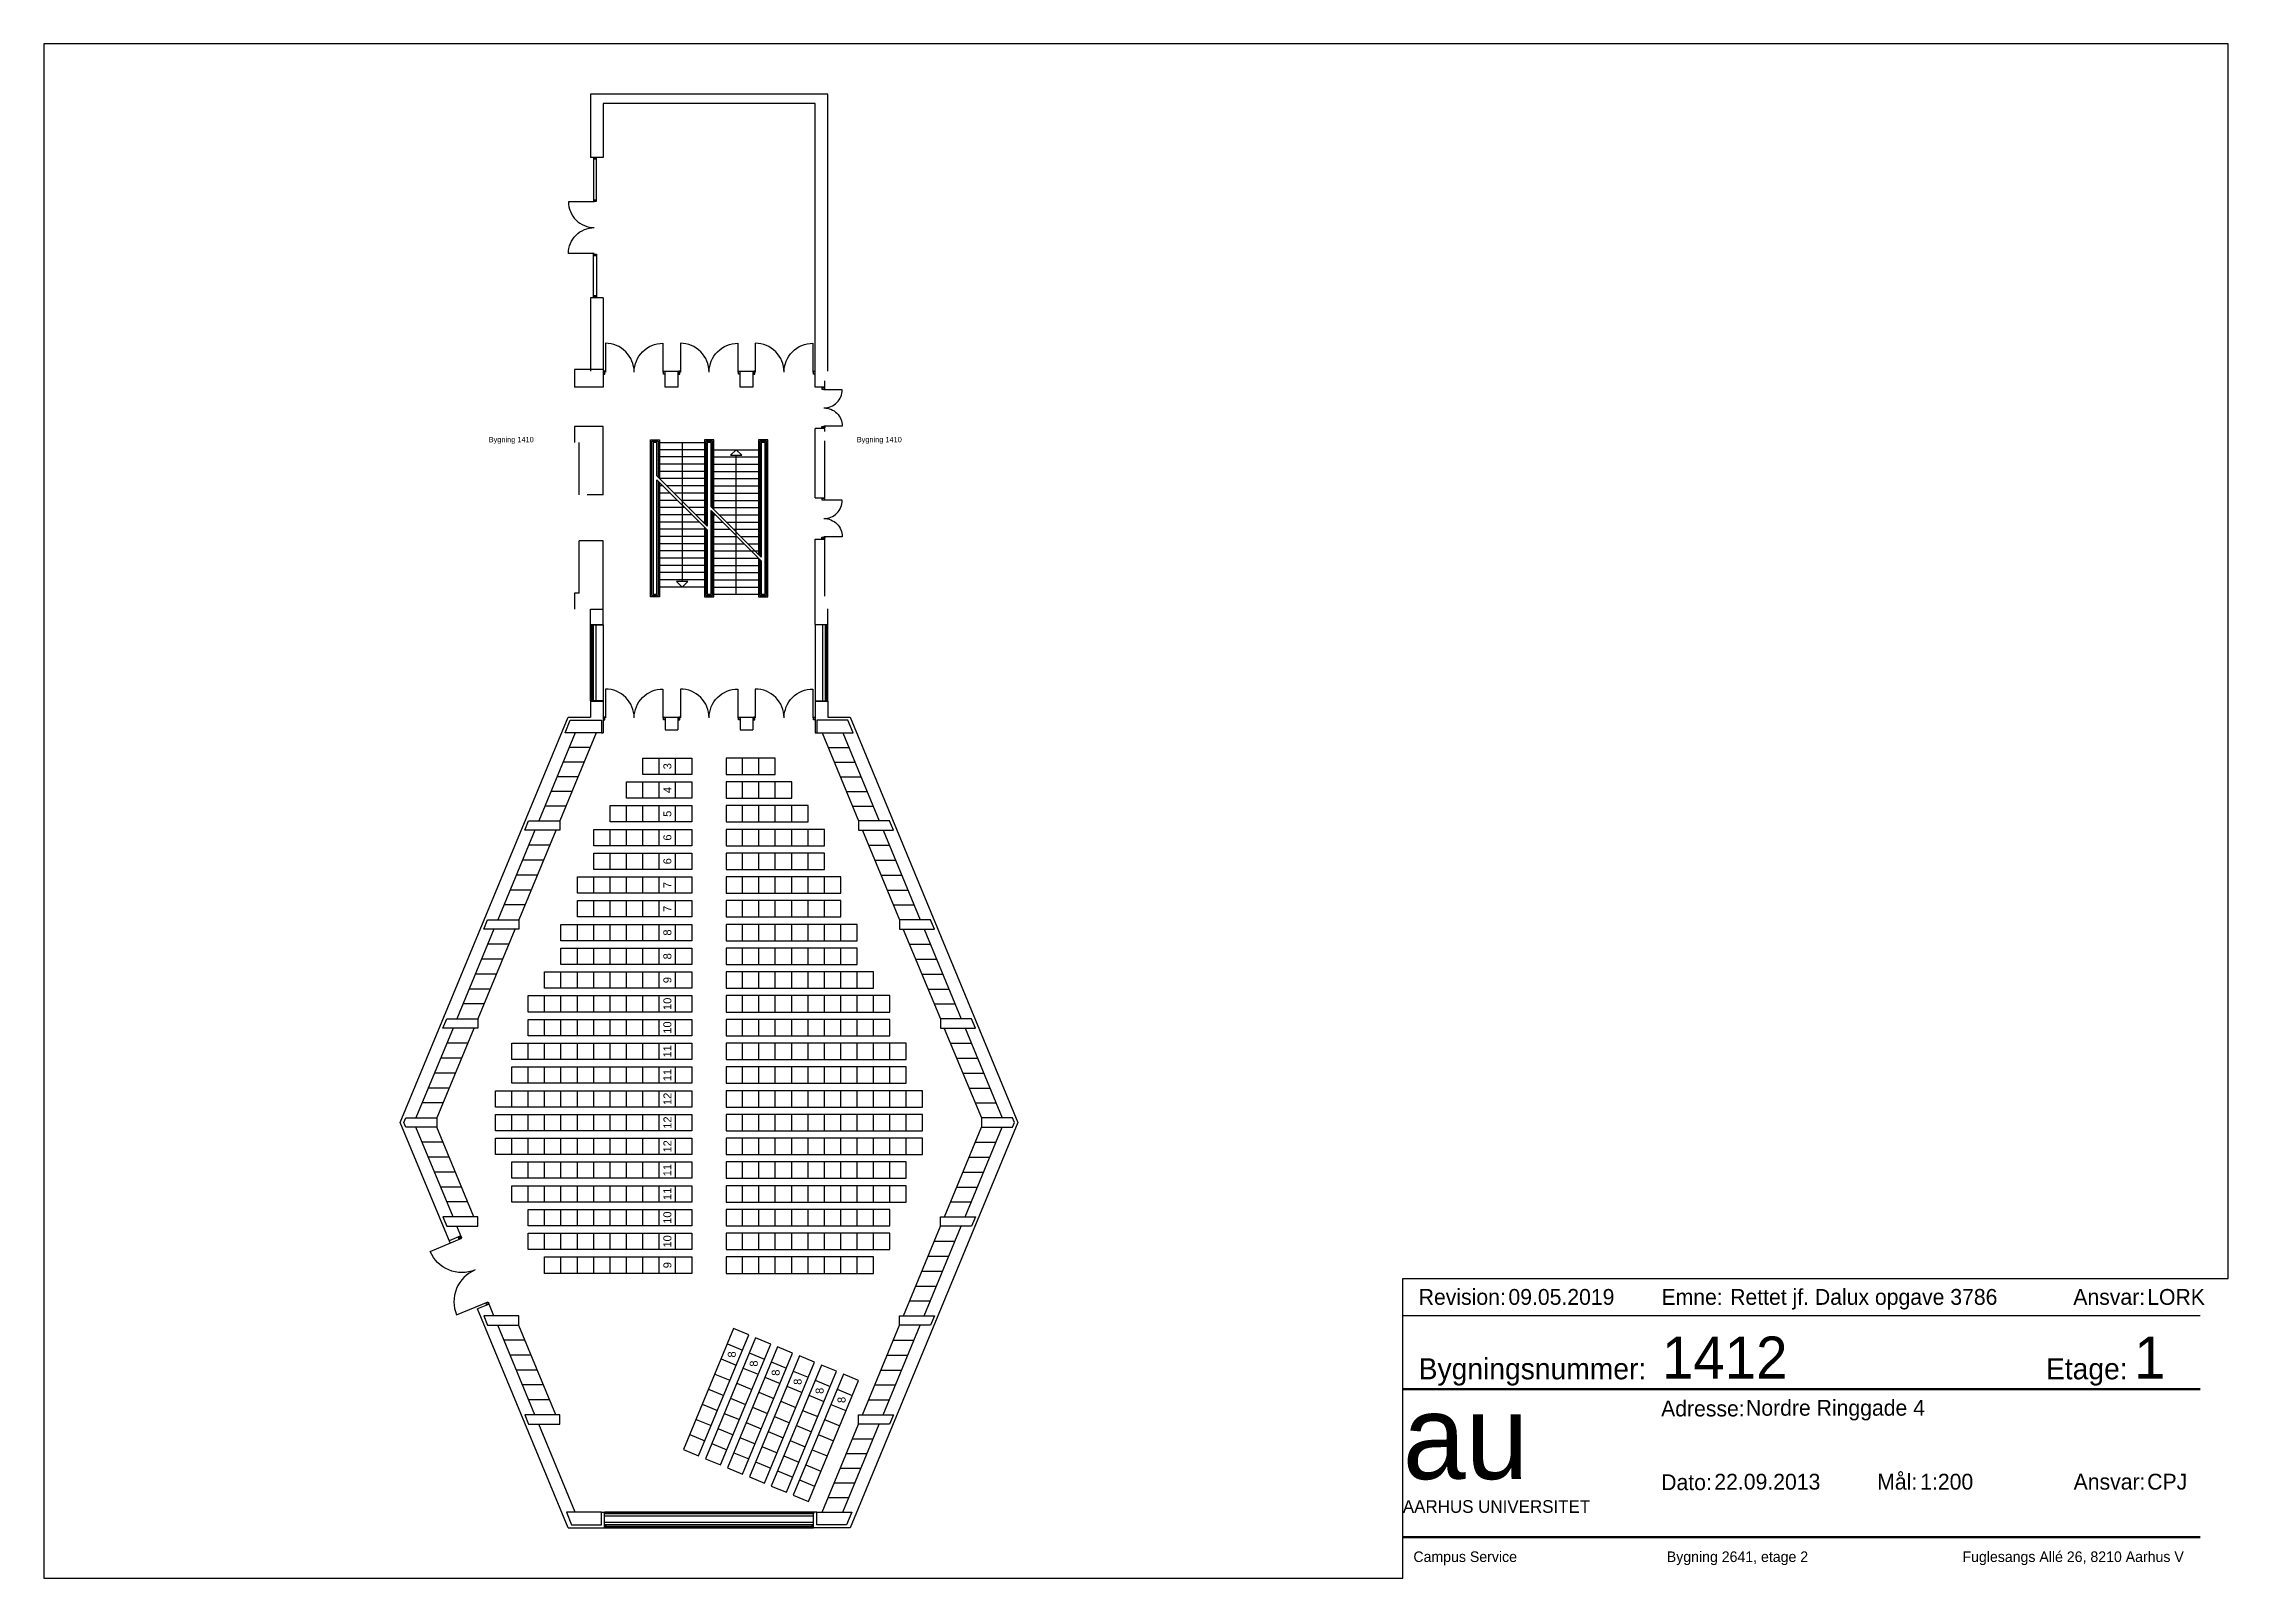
# Paper-space layout 'A3_pdf_liggende' of a CAD drawing. Header units: millimetres. Extents: x 0 to 414, y 0 to 291.
# The model-space entities are those that its viewports show. They can reach past a viewport. Long polylines and large blocks are cut down to what shows.
import ezdxf
from ezdxf.enums import TextEntityAlignment as Align

# ---------------------------------------------------------------- set-up
doc = ezdxf.new("R2010")
doc.units = ezdxf.units.MM
doc.header["$LTSCALE"] = 100
doc.linetypes.add('HIDDEN', pattern=[5, 4, -1])
for name, color, linetype in [('02', 8, 'Continuous'), ('A09-T', 7, 'Continuous'), ('A10--T', 1, 'Continuous'), ('A12----', 1, 'Continuous'), ('A21----', 7, 'Continuous'), ('A22--U-', 3, 'Continuous'), ('A24----', 1, 'Continuous'), ('A312---', 2, 'Continuous'), ('A314---', 1, 'Continuous'), ('A314-S-', 8, 'Continuous'), ('A321---', 1, 'Continuous')]:
    doc.layers.add(name, color=color, linetype=linetype)
doc.layers.add('tegningsopsætning', color=7, linetype='Continuous', lineweight=50)
doc.styles.add('ARIAL', font='arial.ttf')
doc.styles.add('ARIEL', font='arial.ttf')
doc.styles.add('ISO', font='ISO')
doc.styles.add('tegningshoved str 3', font='', dxfattribs={"height": 3})
doc.styles.add('tegningshoved str 8', font='', dxfattribs={"height": 8})
doc.styles.get('tegningshoved str 3').set_extended_font_data('AU Passata')
doc.styles.get('tegningshoved str 8').set_extended_font_data('AU Passata')

# ---------------------------------------------------------------- blocks, each defined once
blk = doc.blocks.new('Tegningshoved')
at = {"layer": 'tegningsopsætning'}
for points in [[(0, 28), (151, 28)], [(0, 0), (151, 0)]]:
    blk.add_lwpolyline(points, dxfattribs=at)
at = {"layer": 'tegningsopsætning', "attachment_point": 1}
for s, width, insert, char_height in [('{\\fAU Passata|b0|i0|c0|p34;Bygningsnummer:}', 14.039, (3, 33.89), 4), ('{\\fAU Passata|b0|i0|c0|p34;Etage:}', 14.039, (121.82, 33.89), 4), ('{\\fAU Passata|b0|i0|c0|p34;Adresse:}', 14.039, (48.92, 25.86), 3), ('{\\fAU Passata|b0|i0|c0|p34;Mål:}', 14.039, (89.85, 12), 3), ('{\\fAU Passata|b0|i0|c0|p34;Dato:}', 14.039, (48.94, 11.9), 3), ('{\\fAU Passata|b0|i0|c0|p34;Ansvar:}', 14.039, (127.06, 12), 3), ('{\\fAU Passata|b0|i0|c0|p34;AARHUS UNIVERSITET}', 76.8942, (0, 7), 2.4)]:
    blk.add_mtext_dynamic_manual_height_columns(s, width=width, gutter_width=1250, heights=[0], dxfattribs=dict(at, insert=insert, char_height=char_height))
at = {"layer": 'tegningsopsætning', "attachment_point": 1, "style": 'ISO'}
for s, width, heights, insert, char_height in [('{\\fAU Peto|b0|i0|c0|p82;au}', 20.8914, [10], (0, 27), 16), ('{\\fAU Passata Light|b0|i0|c0|p34;Campus Service^I^I^I^IBygning 2641, etage 2^I^I^I^IFuglesangs Allé 26, 8210 Aarhus V}', 148.2946, [0], (2, -2.71), 2)]:
    blk.add_mtext_dynamic_manual_height_columns(s, width=width, gutter_width=1250, heights=heights, dxfattribs=dict(at, insert=insert, char_height=char_height))
blk = doc.blocks.new('aml. tegningshoved blok')
blk.add_blockref('Tegningshoved', (-156.36, 7.8))
at = {"layer": 'tegningsopsætning'}
for tag, p, height, style in [('XXXX', (-107.28, 37.8), 8, 'tegningshoved str 8'), ('X', (-17.84, 37.8), 8, 'tegningshoved str 8'), ('XXX', (-91.36, 30.8), 3, 'tegningshoved str 3'), ('XX.XX.2012', (-97.36, 16.8), 3, 'tegningshoved str 3'), ('1:XXX', (-58.36, 16.8), 3, 'tegningshoved str 3'), ('XXX', (-15.36, 16.8), 3, 'tegningshoved str 3')]:
    blk.add_attdef(tag, p, '', height=height, dxfattribs=dict(at, style=style))
blk = doc.blocks.new('Rev. blok')
for points in [[(-151, 11), (0, 11)], [(-151, 4), (0, 4)]]:
    blk.add_lwpolyline(points)
at = {"char_height": 3, "attachment_point": 1, "style": 'tegningshoved str 3'}
for s, insert in [('Revision:', (-148, 9)), ('Emne:', (-102, 9)), ('Ansvar:', (-24, 9))]:
    blk.add_mtext_dynamic_manual_height_columns(s, width=7, gutter_width=15, heights=[0], dxfattribs=dict(at, insert=insert))
at = {"style": 'tegningshoved str 3'}
for tag, p in [('XX.XX.2012', (-131, 6)), ('XXX', (-89, 6)), ('XXX', (-10, 6))]:
    blk.add_attdef(tag, p, '', height=3, dxfattribs=at)
blk = doc.blocks.new('DD156')
for points in [[(20, 110), (70, 110), (70, 0), (20, 0)], [(1540, 0), (1540, 110), (1490, 110), (1490, 0)]]:
    blk.add_lwpolyline(points, close=True)
for points in [[(780, 30, -0.414214), (90, -660), (90, 30)], [(780, 30, 0.414214), (1470, -660), (1470, 30)]]:
    blk.add_lwpolyline(points, format="xyb")
blk = doc.blocks.new('DD236')
for points in [[(20, 110), (70, 110), (70, 0), (20, 0)], [(2340, 0), (2340, 110), (2290, 110), (2290, 0)]]:
    blk.add_lwpolyline(points, close=True)
for points in [[(1180, 30, -0.414214), (90, -1060), (90, 30)], [(1180, 30, 0.414214), (2270, -1060), (2270, 30)]]:
    blk.add_lwpolyline(points, format="xyb")
blk = doc.blocks.new('PIL')
for p, q in [((0, 0), (-212, -212)), ((0, 0), (212, -212)), ((-212, -212), (212, -212))]:
    blk.add_line(p, q)
blk = doc.blocks.new('S6')
for p, q in [((-620, -620), (0, -620)), ((-620, -1240), (0, -1240)), ((-620, -1860), (0, -1860)), ((-620, -2480), (0, -2480)), ((-620, -3100), (0, -3100))]:
    blk.add_line(p, q)
blk.add_lwpolyline([(-620, -3720), (0, -3720), (0, 0), (-620, 0)], close=True)
blk = doc.blocks.new('S7')
for p, q in [((-620, -620), (0, -620)), ((-620, -1240), (0, -1240)), ((-620, -1860), (0, -1860)), ((-620, -2480), (0, -2480)), ((-620, -3100), (0, -3100)), ((-620, -3720), (0, -3720))]:
    blk.add_line(p, q)
blk.add_lwpolyline([(-620, -4340), (0, -4340), (0, 0), (-620, 0)], close=True)
blk = doc.blocks.new('S8')
for p, q in [((-620, -620), (0, -620)), ((-620, -1240), (0, -1240)), ((-620, -1860), (0, -1860)), ((-620, -2480), (0, -2480)), ((-620, -3100), (0, -3100)), ((-620, -3720), (0, -3720)), ((-620, -4340), (0, -4340))]:
    blk.add_line(p, q)
blk.add_lwpolyline([(-620, -4960), (0, -4960), (0, 0), (-620, 0)], close=True)
blk = doc.blocks.new('S9')
for p, q in [((-620, -620), (0, -620)), ((-620, -1240), (0, -1240)), ((-620, -1860), (0, -1860)), ((-620, -2480), (0, -2480)), ((-620, -3100), (0, -3100)), ((-620, -3720), (0, -3720)), ((-620, -4340), (0, -4340)), ((-620, -4960), (0, -4960))]:
    blk.add_line(p, q)
blk.add_lwpolyline([(-620, -5580), (0, -5580), (0, 0), (-620, 0)], close=True)
blk = doc.blocks.new('S10')
for p, q in [((-620, -620), (0, -620)), ((-620, -1240), (0, -1240)), ((-620, -1860), (0, -1860)), ((-620, -2480), (0, -2480)), ((-620, -3100), (0, -3100)), ((-620, -3720), (0, -3720)), ((-620, -4340), (0, -4340)), ((-620, -4960), (0, -4960)), ((-620, -5580), (0, -5580))]:
    blk.add_line(p, q)
blk.add_lwpolyline([(-620, -6200), (0, -6200), (0, 0), (-620, 0)], close=True)
blk = doc.blocks.new('S11')
for p, q in [((-620, -620), (0, -620)), ((-620, -1240), (0, -1240)), ((-620, -1860), (0, -1860)), ((-620, -2480), (0, -2480)), ((-620, -3100), (0, -3100)), ((-620, -3720), (0, -3720)), ((-620, -4340), (0, -4340)), ((-620, -4960), (0, -4960)), ((-620, -5580), (0, -5580)), ((-620, -6200), (0, -6200))]:
    blk.add_line(p, q)
blk.add_lwpolyline([(-620, -6820), (0, -6820), (0, 0), (-620, 0)], close=True)
blk = doc.blocks.new('S12')
for p, q in [((-620, -620), (0, -620)), ((-620, -620), (0, -620)), ((-620, -1240), (0, -1240)), ((-620, -1240), (0, -1240)), ((-620, -1860), (0, -1860)), ((-620, -1860), (0, -1860)), ((-620, -2480), (0, -2480)), ((-620, -2480), (0, -2480)), ((-620, -3100), (0, -3100)), ((-620, -3100), (0, -3100)), ((-620, -3720), (0, -3720)), ((-620, -3720), (0, -3720)), ((-620, -4340), (0, -4340)), ((-620, -4340), (0, -4340)), ((-620, -4960), (0, -4960)), ((-620, -4960), (0, -4960)), ((-620, -5580), (0, -5580)), ((-620, -5580), (0, -5580)), ((-620, -6200), (0, -6200)), ((-620, -6200), (0, -6200)), ((-620, -6820), (0, -6820)), ((-620, -6820), (0, -6820))]:
    blk.add_line(p, q)
blk.add_lwpolyline([(-620, -7440), (0, -7440), (0, 0), (-620, 0)], close=True)
blk.add_lwpolyline([(-620, -7440), (0, -7440), (0, 0), (-620, 0)], close=True)
blk = doc.blocks.new('S5')
for p, q in [((-620, -620), (0, -620)), ((-620, -1240), (0, -1240)), ((-620, -1860), (0, -1860)), ((-620, -2480), (0, -2480))]:
    blk.add_line(p, q)
blk.add_lwpolyline([(-620, -3100), (0, -3100), (0, 0), (-620, 0)], close=True)
blk = doc.blocks.new('s4')
for p, q in [((-620, -620), (0, -620)), ((-620, -1240), (0, -1240)), ((-620, -1860), (0, -1860))]:
    blk.add_line(p, q)
blk.add_lwpolyline([(-620, -2480), (0, -2480), (0, 0), (-620, 0)], close=True)
blk = doc.blocks.new('s3')
for p, q in [((-620, 1240), (0, 1240)), ((-620, 620), (0, 620))]:
    blk.add_line(p, q)
blk.add_lwpolyline([(-620, 1860), (0, 1860), (0, 0), (-620, 0)], close=True)

msp = doc.modelspace()

# ---------------------------------------------------------------- linework, layer by layer
at = {"layer": '02'}
for p, q in [((-139077318, 257882192), (-139078695, 257878867)), ((-139068760, 257882192), (-139067380, 257878867)), ((-139077548, 257881637), (-139078338, 257881637)), ((-139068531, 257881637), (-139067740, 257881637)), ((-139078007, 257880527), (-139078797, 257880527)), ((-139077777, 257881082), (-139078568, 257881082)), ((-139068301, 257881082), (-139067511, 257881082)), ((-139068071, 257880527), (-139067281, 257880527)), ((-139078237, 257879972), (-139079027, 257879972)), ((-139067841, 257879972), (-139067051, 257879972)), ((-139078467, 257879417), (-139079257, 257879417)), ((-139067611, 257879417), (-139066821, 257879417)), ((-139078846, 257878502), (-139080249, 257875112)), ((-139079080, 257877937), (-139079870, 257877937)), ((-139067232, 257878502), (-139065827, 257875117)), ((-139066999, 257877937), (-139066208, 257877937)), ((-139079314, 257877372), (-139080104, 257877372)), ((-139066765, 257877372), (-139065974, 257877372)), ((-139079548, 257876807), (-139080338, 257876807)), ((-139066531, 257876807), (-139065740, 257876807)), ((-139080016, 257875677), (-139080806, 257875677)), ((-139079782, 257876242), (-139080572, 257876242)), ((-139066297, 257876242), (-139065507, 257876242)), ((-139066063, 257875677), (-139065273, 257875677)), ((-139080399, 257874752), (-139081802, 257871362)), ((-139065680, 257874752), (-139064274, 257871367)), ((-139080632, 257874187), (-139081423, 257874187)), ((-139065446, 257874187), (-139064656, 257874187)), ((-139081100, 257873057), (-139081891, 257873057)), ((-139080866, 257873622), (-139081657, 257873622)), ((-139065212, 257873622), (-139064422, 257873622)), ((-139064978, 257873057), (-139064188, 257873057)), ((-139081334, 257872492), (-139082124, 257872492)), ((-139064744, 257872492), (-139063954, 257872492)), ((-139081568, 257871927), (-139082358, 257871927)), ((-139064510, 257871927), (-139063720, 257871927)), ((-139081951, 257871002), (-139083353, 257867617)), ((-139064127, 257871002), (-139062721, 257867617)), ((-139082419, 257869872), (-139083209, 257869872)), ((-139082185, 257870437), (-139082975, 257870437)), ((-139063893, 257870437), (-139063103, 257870437)), ((-139063659, 257869872), (-139062869, 257869872)), ((-139082653, 257869307), (-139083443, 257869307)), ((-139063425, 257869307), (-139062635, 257869307)), ((-139083121, 257868177), (-139083911, 257868177)), ((-139082887, 257868742), (-139083677, 257868742)), ((-139063191, 257868742), (-139062401, 257868742)), ((-139062957, 257868177), (-139062167, 257868177)), ((-139081953, 257863867), (-139083353, 257867257)), ((-139064125, 257863867), (-139062721, 257867257)), ((-139083121, 257866687), (-139083911, 257866687)), ((-139062957, 257866687), (-139062167, 257866687)), ((-139082887, 257866122), (-139083677, 257866122)), ((-139082653, 257865557), (-139083443, 257865557)), ((-139063425, 257865557), (-139062635, 257865557)), ((-139063191, 257866122), (-139062401, 257866122)), ((-139082419, 257864992), (-139083209, 257864992)), ((-139063659, 257864992), (-139062869, 257864992)), ((-139082185, 257864427), (-139082975, 257864427)), ((-139063893, 257864427), (-139063103, 257864427)), ((-139065678, 257860117), (-139064274, 257863507)), ((-139064744, 257862372), (-139063954, 257862372)), ((-139064510, 257862937), (-139063720, 257862937)), ((-139064978, 257861807), (-139064188, 257861807)), ((-139065446, 257860677), (-139064656, 257860677)), ((-139065212, 257861242), (-139064422, 257861242)), ((-139078846, 257856362), (-139080249, 257859752)), ((-139067231, 257856367), (-139065827, 257859757)), ((-139080016, 257859187), (-139080806, 257859187)), ((-139066063, 257859187), (-139065273, 257859187)), ((-139079782, 257858622), (-139080572, 257858622)), ((-139079548, 257858057), (-139080338, 257858057)), ((-139066531, 257858057), (-139065740, 257858057)), ((-139066297, 257858622), (-139065507, 257858622)), ((-139079314, 257857492), (-139080104, 257857492)), ((-139066765, 257857492), (-139065974, 257857492)), ((-139079080, 257856927), (-139079870, 257856927)), ((-139066999, 257856927), (-139066208, 257856927)), ((-139068760, 257852672), (-139067380, 257856007)), ((-139067841, 257854892), (-139067051, 257854892)), ((-139067611, 257855447), (-139066821, 257855447)), ((-139068071, 257854337), (-139067281, 257854337)), ((-139068531, 257853227), (-139067740, 257853227)), ((-139068301, 257853782), (-139067511, 257853782))]:
    msp.add_line(p, q, dxfattribs=at)
at = {"layer": 'A12----'}
for points in [[(-139078297, 257882677), (-139077117, 257882677), (-139077117, 257882197), (-139078496, 257882197)], [(-139068957, 257882677), (-139068957, 257882197), (-139067579, 257882197), (-139067777, 257882677)], [(-139078695, 257878507), (-139080024, 257878507), (-139079875, 257878867), (-139078695, 257878867)], [(-139067380, 257878507), (-139066051, 257878507), (-139066200, 257878867), (-139067380, 257878867)], [(-139080248, 257874757), (-139081576, 257874757), (-139081427, 257875117), (-139080248, 257875117)], [(-139065827, 257874757), (-139064498, 257874757), (-139064647, 257875117), (-139065827, 257875117)], [(-139081800, 257871007), (-139083129, 257871007), (-139082980, 257871367), (-139081800, 257871367)], [(-139064274, 257871007), (-139062945, 257871007), (-139063094, 257871367), (-139064274, 257871367)], [(-139084533, 257867617), (-139083353, 257867617), (-139083353, 257867257), (-139084533, 257867257), (-139084607, 257867437)], [(-139061542, 257867617), (-139062721, 257867617), (-139062721, 257867257), (-139061542, 257867257), (-139061467, 257867437)], [(-139081800, 257863867), (-139083129, 257863867), (-139082980, 257863507), (-139081800, 257863507)], [(-139064274, 257863867), (-139062945, 257863867), (-139063094, 257863507), (-139064274, 257863507)], [(-139080248, 257860117), (-139081576, 257860117), (-139081427, 257859757), (-139080248, 257859757)], [(-139065827, 257860117), (-139064498, 257860117), (-139064647, 257859757), (-139065827, 257859757)], [(-139078695, 257856367), (-139080024, 257856367), (-139079875, 257856007), (-139078695, 257856007)], [(-139067380, 257856367), (-139066051, 257856367), (-139066200, 257856007), (-139067380, 257856007)], [(-139077117, 257852677), (-139078446, 257852677), (-139078247, 257852197), (-139077117, 257852197)], [(-139068957, 257852677), (-139067628, 257852677), (-139067827, 257852197), (-139068957, 257852197)]]:
    msp.add_lwpolyline(points, close=True, dxfattribs=at)
at = {"layer": 'A21----'}
for p, q in [((-139077537, 257906397), (-139077537, 257903997)), ((-139068537, 257906397), (-139077537, 257906397)), ((-139068537, 257895897), (-139068537, 257906397)), ((-139077057, 257906037), (-139077057, 257903997)), ((-139069017, 257906037), (-139077057, 257906037)), ((-139069017, 257895297), (-139069017, 257906037)), ((-139077057, 257903997), (-139077537, 257903997)), ((-139077057, 257898677), (-139077537, 257898677)), ((-139077537, 257898677), (-139077537, 257895897)), ((-139077057, 257898677), (-139077057, 257895297)), ((-139078137, 257895957), (-139078137, 257895297)), ((-139077057, 257895957), (-139078137, 257895957)), ((-139077057, 257895297), (-139078137, 257895297)), ((-139068657, 257895297), (-139069017, 257895297)), ((-139068657, 257895297), (-139068657, 257895537)), ((-139077057, 257893797), (-139078137, 257893797)), ((-139078137, 257893797), (-139078137, 257893197)), ((-139077057, 257891212), (-139077057, 257893797)), ((-139069017, 257891097), (-139069017, 257893727)), ((-139068657, 257893727), (-139069017, 257893727)), ((-139068657, 257893617), (-139068657, 257893727)), ((-139077957, 257891212), (-139077957, 257893196)), ((-139068657, 257891097), (-139068657, 257893257)), ((-139077057, 257891212), (-139077657, 257891212)), ((-139069017, 257891097), (-139068657, 257891097)), ((-139069017, 257889537), (-139068657, 257889537)), ((-139069017, 257886297), (-139069017, 257889537)), ((-139068657, 257887377), (-139068657, 257889537)), ((-139077957, 257887486), (-139077957, 257889471)), ((-139077057, 257889471), (-139077957, 257889471)), ((-139077057, 257886297), (-139077057, 257889471)), ((-139077957, 257887486), (-139078137, 257887486)), ((-139078137, 257887486), (-139078137, 257886886)), ((-139077537, 257886297), (-139077537, 257886886)), ((-139077537, 257886886), (-139077057, 257886886)), ((-139077537, 257886297), (-139077057, 257886297)), ((-139069017, 257886297), (-139068537, 257886297)), ((-139068537, 257886297), (-139068537, 257886897)), ((-139077537, 257883397), (-139077057, 257883397)), ((-139077537, 257883397), (-139077537, 257882797)), ((-139077057, 257883397), (-139077057, 257882197)), ((-139069017, 257883397), (-139068537, 257883397)), ((-139069017, 257883397), (-139069017, 257882197)), ((-139068537, 257883397), (-139068537, 257882797)), ((-139084737, 257867437), (-139078377, 257882797)), ((-139078106, 257882197), (-139079485, 257878867)), ((-139078377, 257882797), (-139077537, 257882797)), ((-139077117, 257882197), (-139077057, 257882197)), ((-139069017, 257882197), (-139068957, 257882197)), ((-139068537, 257882797), (-139067697, 257882797)), ((-139067968, 257882197), (-139066590, 257878867)), ((-139067697, 257882797), (-139061337, 257867437)), ((-139079634, 257878507), (-139081038, 257875117)), ((-139066440, 257878507), (-139065037, 257875117)), ((-139081187, 257874757), (-139082590, 257871367)), ((-139064888, 257874757), (-139063484, 257871367)), ((-139082740, 257871007), (-139084143, 257867617)), ((-139063335, 257871007), (-139061931, 257867617)), ((-139082849, 257862875), (-139084737, 257867437)), ((-139082740, 257863867), (-139084143, 257867257)), ((-139061337, 257867437), (-139067697, 257852077)), ((-139063335, 257863867), (-139061931, 257867257)), ((-139082440, 257863143), (-139082883, 257862959)), ((-139082405, 257863059), (-139082590, 257863507)), ((-139064888, 257860117), (-139063484, 257863507)), ((-139081369, 257860556), (-139081812, 257860372)), ((-139081187, 257860117), (-139081369, 257860556)), ((-139078377, 257852077), (-139081812, 257860372)), ((-139079634, 257856367), (-139081038, 257859757)), ((-139066440, 257856367), (-139065037, 257859757)), ((-139078106, 257852677), (-139079485, 257856007)), ((-139067968, 257852677), (-139066590, 257856007)), ((-139077117, 257852677), (-139076997, 257852677)), ((-139076997, 257852077), (-139076997, 257852677)), ((-139068957, 257852677), (-139069077, 257852677)), ((-139069077, 257852077), (-139069077, 257852677)), ((-139078377, 257852077), (-139076997, 257852077)), ((-139078377, 257852077), (-139076997, 257852077)), ((-139067697, 257852077), (-139069077, 257852077))]:
    msp.add_line(p, q, dxfattribs=at)
at = {"layer": 'A21----', "color": 15}
msp.add_line((-139076997, 257852077), (-139069077, 257852077), dxfattribs=at)
at = {"layer": 'A22--U-'}
for p, q in [((-139074697, 257882797), (-139074217, 257882797)), ((-139074697, 257882797), (-139074697, 257882317)), ((-139074697, 257882317), (-139074217, 257882317)), ((-139074217, 257882797), (-139074217, 257882317)), ((-139071857, 257882797), (-139071857, 257882317)), ((-139071857, 257882797), (-139071377, 257882797)), ((-139071857, 257882317), (-139071377, 257882317)), ((-139071377, 257882797), (-139071377, 257882317))]:
    msp.add_line(p, q, dxfattribs=at)
for points in [[(-139074697, 257895897), (-139074217, 257895897), (-139074217, 257895297), (-139074697, 257895297)], [(-139071857, 257895897), (-139071377, 257895897), (-139071377, 257895297), (-139071857, 257895297)]]:
    msp.add_lwpolyline(points, close=True, dxfattribs=at)
at = {"layer": 'A24----'}
for p, q in [((-139074912, 257893197), (-139073212, 257893197)), ((-139073212, 257892923), (-139074912, 257892923)), ((-139074062, 257893197), (-139074062, 257887933)), ((-139072862, 257892923), (-139071162, 257892923)), ((-139073212, 257892649), (-139074912, 257892649)), ((-139073212, 257892375), (-139074912, 257892375)), ((-139073212, 257892102), (-139074912, 257892102)), ((-139072862, 257892649), (-139071162, 257892649)), ((-139072862, 257892375), (-139071162, 257892375)), ((-139072862, 257892102), (-139071162, 257892102)), ((-139072012, 257887447), (-139072012, 257892711)), ((-139073212, 257891828), (-139074912, 257891828)), ((-139074780, 257891554), (-139074912, 257891554)), ((-139074506, 257891280), (-139074912, 257891280)), ((-139073212, 257891554), (-139074638, 257891554)), ((-139073212, 257891280), (-139074365, 257891280)), ((-139072862, 257891828), (-139071162, 257891828)), ((-139072862, 257891554), (-139071162, 257891554)), ((-139072862, 257891280), (-139071162, 257891280)), ((-139074232, 257891006), (-139074912, 257891006)), ((-139073958, 257890732), (-139074912, 257890732)), ((-139073685, 257890459), (-139074912, 257890459)), ((-139073212, 257891006), (-139074091, 257891006)), ((-139073212, 257890732), (-139073817, 257890732)), ((-139073212, 257890459), (-139073543, 257890459)), ((-139072862, 257891006), (-139071162, 257891006)), ((-139072862, 257890732), (-139071162, 257890732)), ((-139072862, 257890459), (-139072805, 257890459)), ((-139072664, 257890459), (-139071162, 257890459)), ((-139073411, 257890185), (-139074912, 257890185)), ((-139073212, 257889911), (-139074912, 257889911)), ((-139073212, 257889637), (-139074912, 257889637)), ((-139073212, 257890185), (-139073269, 257890185)), ((-139072862, 257890185), (-139072531, 257890185)), ((-139072862, 257889911), (-139072258, 257889911)), ((-139072862, 257889637), (-139071984, 257889637)), ((-139072390, 257890185), (-139071162, 257890185)), ((-139072116, 257889911), (-139071162, 257889911)), ((-139071842, 257889637), (-139071162, 257889637)), ((-139073212, 257889363), (-139074912, 257889363)), ((-139073212, 257889090), (-139074912, 257889090)), ((-139073212, 257888816), (-139074912, 257888816)), ((-139072862, 257889363), (-139071710, 257889363)), ((-139072862, 257889090), (-139071162, 257889090)), ((-139072862, 257888816), (-139071162, 257888816)), ((-139071568, 257889363), (-139071162, 257889363)), ((-139073212, 257888542), (-139074912, 257888542)), ((-139073212, 257888268), (-139074912, 257888268)), ((-139073212, 257887994), (-139074912, 257887994)), ((-139072862, 257888542), (-139071162, 257888542)), ((-139072862, 257888268), (-139071162, 257888268)), ((-139072862, 257887994), (-139071162, 257887994)), ((-139073212, 257887721), (-139074912, 257887721)), ((-139072862, 257887721), (-139071162, 257887721)), ((-139072862, 257887447), (-139071162, 257887447))]:
    msp.add_line(p, q, dxfattribs=at)
at = {"layer": 'A24----', "linetype": 'HIDDEN'}
for p, q in [((-139075012, 257891928), (-139073112, 257890028)), ((-139075012, 257891786), (-139073112, 257889886)), ((-139072962, 257890757), (-139071062, 257888857)), ((-139072962, 257890616), (-139071062, 257888716))]:
    msp.add_line(p, q, dxfattribs=at)
at = {"layer": 'A24----'}
for points in [[(-139074912, 257891686), (-139074912, 257887347), (-139075262, 257887347), (-139075262, 257893297), (-139074912, 257893297), (-139074912, 257891828)], [(-139074962, 257891736), (-139074962, 257887397), (-139075212, 257887397), (-139075212, 257893247), (-139074962, 257893247), (-139074962, 257891878)], [(-139075012, 257891928), (-139075012, 257893197), (-139075162, 257893197), (-139075162, 257887447), (-139075012, 257887447), (-139075012, 257891786)], [(-139072862, 257890657), (-139072862, 257893297), (-139073212, 257893297), (-139073212, 257890128)], [(-139072912, 257890707), (-139072912, 257893247), (-139073162, 257893247), (-139073162, 257890078)], [(-139072962, 257890757), (-139072962, 257893197), (-139073112, 257893197), (-139073112, 257890028)], [(-139071162, 257888816), (-139071162, 257887347), (-139070812, 257887347), (-139070812, 257893297), (-139071162, 257893297), (-139071162, 257888957)], [(-139071112, 257888766), (-139071112, 257887397), (-139070862, 257887397), (-139070862, 257893247), (-139071112, 257893247), (-139071112, 257888907)], [(-139071062, 257888716), (-139071062, 257887447), (-139070912, 257887447), (-139070912, 257893197), (-139071062, 257893197), (-139071062, 257888857)], [(-139073212, 257889986), (-139073212, 257887347), (-139072862, 257887347), (-139072862, 257890516)], [(-139073162, 257889936), (-139073162, 257887397), (-139072912, 257887397), (-139072912, 257890566)], [(-139073112, 257889886), (-139073112, 257887447), (-139072962, 257887447), (-139072962, 257890616)]]:
    msp.add_lwpolyline(points, dxfattribs=at)
at = {"layer": 'A312---'}
for p, q in [((-139077307, 257903927), (-139077417, 257903927)), ((-139077417, 257902387), (-139077307, 257902387)), ((-139077417, 257900287), (-139077307, 257900287)), ((-139077307, 257898747), (-139077417, 257898747))]:
    msp.add_line(p, q, dxfattribs=at)
for points in [[(-139077307, 257902337), (-139077307, 257903977), (-139077417, 257903977), (-139077417, 257902337)], [(-139077417, 257898697), (-139077417, 257900337), (-139077307, 257900337), (-139077307, 257898697)], [(-139082432, 257863123), (-139082412, 257863076), (-139082517, 257863033), (-139082536, 257863080)], [(-139081376, 257860575), (-139081396, 257860622), (-139081501, 257860579), (-139081481, 257860531)]]:
    msp.add_lwpolyline(points, close=True, dxfattribs=at)
for points in [[(-139077387, 257902317), (-139078367, 257902317, 0.414214), (-139077387, 257901337)], [(-139077387, 257900357), (-139078367, 257900357, -0.414214), (-139077387, 257901337)], [(-139081904, 257861849, -0.414214), (-139083603, 257862553), (-139082401, 257863050)], [(-139081904, 257861849, 0.414214), (-139082608, 257860151), (-139081407, 257860648)]]:
    msp.add_lwpolyline(points, format="xyb", dxfattribs=at)
at = {"layer": 'A314---'}
for p, q in [((-139077482, 257886297), (-139077482, 257883397)), ((-139077332, 257886297), (-139077332, 257883397)), ((-139068742, 257886297), (-139068742, 257883397)), ((-139068592, 257886297), (-139068592, 257883397)), ((-139069077, 257852677), (-139076997, 257852677)), ((-139069077, 257852527), (-139076997, 257852527)), ((-139069077, 257852282), (-139076997, 257852282)), ((-139069077, 257852132), (-139076997, 257852132))]:
    msp.add_line(p, q, dxfattribs=at)
at = {"layer": 'A314-S-'}
for p, q in [((-139077487, 257886287), (-139077487, 257883407)), ((-139077427, 257886287), (-139077427, 257883407)), ((-139068647, 257886287), (-139068647, 257883407)), ((-139068587, 257886287), (-139068587, 257883407)), ((-139076937, 257852677), (-139076937, 257852607)), ((-139069137, 257852677), (-139069137, 257852607)), ((-139076937, 257852127), (-139076937, 257852197)), ((-139069137, 257852127), (-139069137, 257852197))]:
    msp.add_line(p, q, dxfattribs=at)
for points in [[(-139077537, 257886287), (-139077057, 257886287), (-139077057, 257883407), (-139077537, 257883407)], [(-139068537, 257886287), (-139069017, 257886287), (-139069017, 257883407), (-139068537, 257883407)], [(-139069087, 257852607), (-139076987, 257852607), (-139076987, 257852677), (-139069087, 257852677)], [(-139069087, 257852197), (-139076987, 257852197), (-139076987, 257852127), (-139069087, 257852127)]]:
    msp.add_lwpolyline(points, close=True, dxfattribs=at)

# ---------------------------------------------------------------- block references
at = {"layer": '02'}
for name, p, rotation in [('s3', (-139073689, 257881242), 90), ('s4', (-139072389, 257880342), 90), ('S5', (-139072389, 257879442), 90), ('S6', (-139072389, 257878542), 90), ('S6', (-139072389, 257877642), 90), ('S7', (-139072389, 257876742), 90), ('S7', (-139072389, 257875842), 90), ('S8', (-139072389, 257874942), 90), ('S8', (-139072389, 257874042), 90), ('S9', (-139072389, 257873142), 90), ('S10', (-139072389, 257872242), 90), ('S10', (-139072389, 257871342), 90), ('S11', (-139072389, 257870442), 90), ('S11', (-139072389, 257869542), 90), ('S12', (-139072389, 257868642), 90), ('S12', (-139072389, 257867742), 90), ('S12', (-139072389, 257866842), 90), ('S11', (-139072389, 257865942), 90), ('S11', (-139072389, 257865042), 90), ('S10', (-139072389, 257864142), 90), ('S10', (-139072389, 257863242), 90), ('S9', (-139072389, 257862342), 90), ('S8', (-139071537, 257859389), 337.5073876880449), ('S8', (-139070705, 257859044), 337.5073876880449), ('S8', (-139069874, 257858700), 337.5073876880449), ('S8', (-139069042, 257858356), 337.5073876880449), ('S8', (-139068211, 257858011), 337.5073876880449), ('S8', (-139067379, 257857667), 337.5073876880449)]:
    msp.add_blockref(name, p, dxfattribs=dict(at, rotation=rotation))
at = {"layer": '02', "xscale": -1, "rotation": 270}
for name, p in [('s3', (-139072389, 257881242)), ('s4', (-139073689, 257880342)), ('S5', (-139073689, 257879442)), ('S6', (-139073689, 257878542)), ('S6', (-139073689, 257877642)), ('S7', (-139073689, 257876742)), ('S7', (-139073689, 257875842)), ('S8', (-139073689, 257874942)), ('S8', (-139073689, 257874042)), ('S9', (-139073689, 257873142)), ('S10', (-139073689, 257872242)), ('S10', (-139073689, 257871342)), ('S11', (-139073689, 257870442)), ('S11', (-139073689, 257869542)), ('S12', (-139073689, 257868642)), ('S12', (-139073689, 257867742)), ('S12', (-139073689, 257866842)), ('S11', (-139073689, 257865942)), ('S11', (-139073689, 257865042)), ('S10', (-139073689, 257864142)), ('S10', (-139073689, 257863242)), ('S9', (-139073689, 257862342))]:
    msp.add_blockref(name, p, dxfattribs=at)
at = {"layer": 'A24----'}
msp.add_blockref('PIL', (-139072012, 257892923), dxfattribs=at)
at = {"layer": 'A24----', "rotation": 180}
msp.add_blockref('PIL', (-139074062, 257887721), dxfattribs=at)
at = {"layer": 'A321---'}
for name, p, rotation in [('DD236', (-139074697, 257895897), 180), ('DD236', (-139071857, 257895897), 180), ('DD236', (-139069017, 257895897), 180), ('DD156', (-139068657, 257893727), 90), ('DD156', (-139068657, 257889537), 90), ('DD236', (-139074697, 257882797), 180), ('DD236', (-139071857, 257882797), 180), ('DD236', (-139069017, 257882797), 180)]:
    msp.add_blockref(name, p, dxfattribs=dict(at, rotation=rotation))

# ---------------------------------------------------------------- texts
at = {"layer": 'A09-T', "style": 'ARIEL'}
for s, p in [('3', (-139074619, 257880932)), ('4', (-139074619, 257880032)), ('5', (-139074619, 257879132)), ('6', (-139074619, 257878232)), ('6', (-139074619, 257877332)), ('7', (-139074619, 257876432)), ('7', (-139074619, 257875532)), ('8', (-139074619, 257874632)), ('8', (-139074619, 257873732)), ('9', (-139074619, 257872832)), ('10', (-139074619, 257871932)), ('10', (-139074619, 257871032)), ('11', (-139074619, 257870132)), ('11', (-139074619, 257869232)), ('12', (-139074619, 257868332)), ('12', (-139074619, 257867432)), ('12', (-139074619, 257866532)), ('11', (-139074619, 257865632)), ('11', (-139074619, 257864732)), ('10', (-139074619, 257863832)), ('10', (-139074619, 257862932)), ('9', (-139074619, 257862032)), ('8', (-139072179, 257858648)), ('8', (-139071347, 257858304)), ('8', (-139070516, 257857959)), ('8', (-139069684, 257857615)), ('8', (-139068853, 257857271)), ('8', (-139068021, 257856926))]:
    msp.add_text(s, height=300, rotation=90, dxfattribs=at).set_placement(p, align=Align.MIDDLE)
at = {"layer": 'A10--T', "char_height": 200, "attachment_point": 1, "style": 'ARIAL'}
for insert in [(-139081389, 257893408), (-139067446, 257893408)]:
    msp.add_mtext_dynamic_manual_height_columns('Bygning 1410', width=2016.19, gutter_width=12.5, heights=[260], dxfattribs=dict(at, insert=insert))

psp = doc.layouts.new('A3_pdf_liggende')

# ---------------------------------------------------------------- linework, layer by layer
at = {"layer": 'DEFPOINTS'}
psp.add_lwpolyline([(0, 0), (257.45, 0), (257.45, 56.8), (413.81, 56.8), (413.81, 290.68), (0, 290.68), (0, 0)], close=True, dxfattribs=at)

# ---------------------------------------------------------------- block references
ref = psp.add_blockref('Rev. blok', (408.45, 45.8))
ref.add_attrib('XXX', 'LORK', (398.45, 51.8), dxfattribs={"height": 3, "style": 'tegningshoved str 3'})
ref.add_attrib('XXX', 'Rettet jf. Dalux opgave 3786', (319.45, 51.8), dxfattribs={"height": 3, "style": 'tegningshoved str 3'})
ref.add_attrib('XX.XX.2012', '09.05.2019', (277.45, 51.8), dxfattribs={"height": 3, "style": 'tegningshoved str 3'})
ref = psp.add_blockref('aml. tegningshoved blok', (413.81, 0))
ref.add_attrib('XXXX', '1412', (306.52, 37.8), dxfattribs={"layer": 'tegningsopsætning', "height": 8, "style": 'tegningshoved str 8'})
ref.add_attrib('X', '1', (395.96, 37.8), dxfattribs={"layer": 'tegningsopsætning', "height": 8, "style": 'tegningshoved str 8'})
ref.add_attrib('XXX', 'Nordre Ringgade 4', (322.45, 30.8), dxfattribs={"layer": 'tegningsopsætning', "height": 3, "style": 'tegningshoved str 3'})
ref.add_attrib('XX.XX.2012', '22.09.2013', (316.45, 16.8), dxfattribs={"layer": 'tegningsopsætning', "height": 3, "style": 'tegningshoved str 3'})
ref.add_attrib('1:XXX', '1:200', (355.45, 16.8), dxfattribs={"layer": 'tegningsopsætning', "height": 3, "style": 'tegningshoved str 3'})
ref.add_attrib('XXX', 'CPJ', (398.45, 16.8), dxfattribs={"layer": 'tegningsopsætning', "height": 3, "style": 'tegningshoved str 3'})

# ---------------------------------------------------------------- viewports
at = {"layer": 'DEFPOINTS', "view_target_point": (-139073037.28, 257879236.77)}
vp = psp.add_viewport(center=(206.9, 145.34), size=(413.81, 290.6818), view_center_point=(16170.95, 0), view_height=58136.3684, dxfattribs=at)
vp.dxf.flags = 0x10000  # cut along an outline
vp.dxf.clipping_boundary_handle = psp.add_lwpolyline([(0, 0), (257.45, 0), (257.45, 56.8), (413.81, 56.8), (413.81, 290.68), (0, 290.68), (0, 0)], format="xyb", close=True, dxfattribs={"invisible": 1}).dxf.handle

doc.saveas('drawing.dxf')
